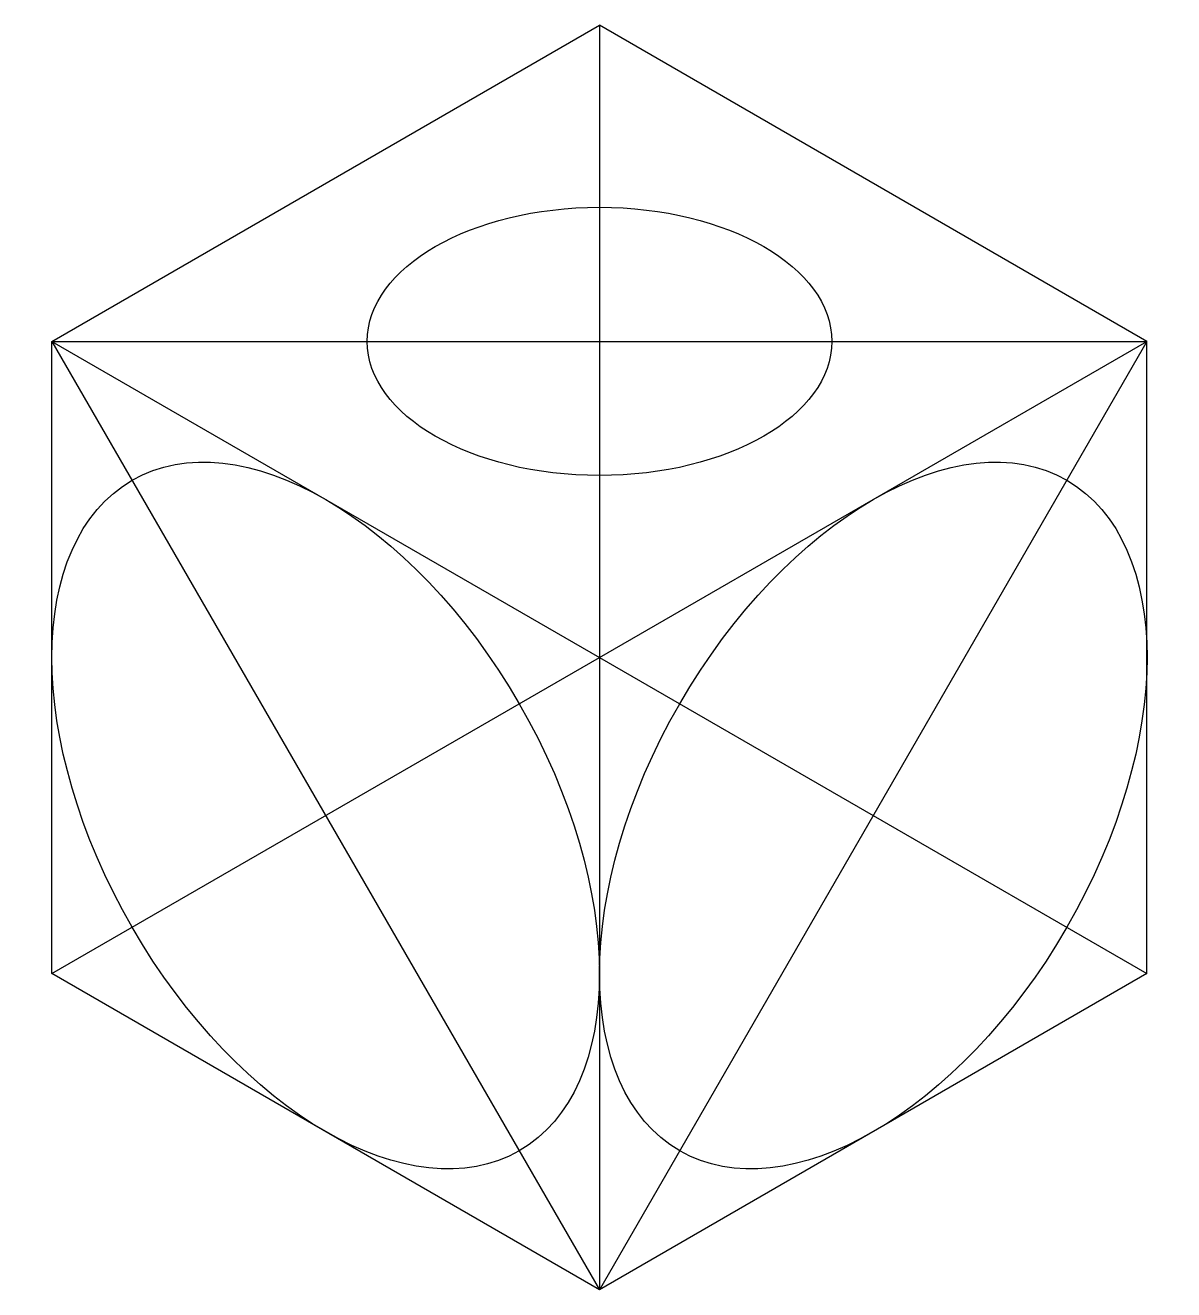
# Model space of a CAD drawing. Header units: millimetres. Extents: x 2152 to 2334, y 1195 to 1395.
import ezdxf

# ---------------------------------------------------------------- set-up
doc = ezdxf.new("R2010")
doc.units = ezdxf.units.MM

msp = doc.modelspace()

# ---------------------------------------------------------------- linework, layer by layer
for p, q in [((2156.4, 1345), (2243.01, 1395)), ((2329.61, 1345), (2243.01, 1395)), ((2243.01, 1395), (2243.01, 1295)), ((2156.4, 1245), (2156.4, 1345)), ((2156.4, 1345), (2243.01, 1295)), ((2156.4, 1345), (2329.61, 1345)), ((2156.4, 1345), (2243.01, 1195)), ((2243.01, 1295), (2329.61, 1345)), ((2329.61, 1345), (2243.01, 1195)), ((2329.61, 1245), (2329.61, 1345)), ((2156.4, 1245), (2243.01, 1295)), ((2243.01, 1295), (2243.01, 1195)), ((2243.01, 1295), (2329.61, 1245)), ((2243.01, 1195), (2156.4, 1245)), ((2329.61, 1245), (2243.01, 1195))]:
    msp.add_line(p, q)
for centre, major_axis in [((2243.01, 1345), (-36.74, 0)), ((2199.7, 1270), (30.62, -53.03)), ((2286.31, 1270), (-30.62, -53.03))]:
    msp.add_ellipse(centre, major_axis=major_axis, ratio=0.57735)

doc.saveas('drawing.dxf')
